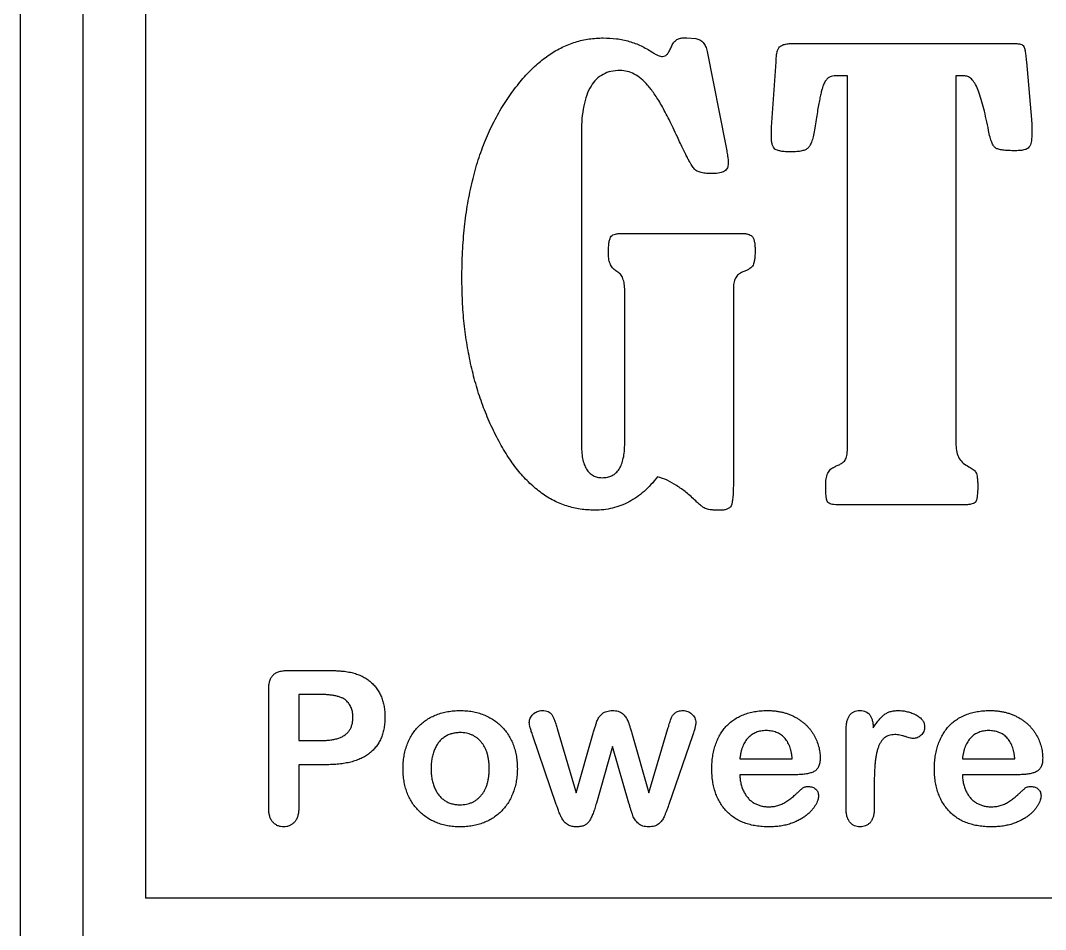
# Model space of a CAD drawing. Header units: millimetres. Extents: x 0 to 90, y 0 to 50.
# Drawn here: x 0 to 16.41, y 22.18 to 36.73 of the extents above; entities that cross this region are included whole.
import ezdxf

# ---------------------------------------------------------------- set-up
doc = ezdxf.new("R2010")
doc.units = ezdxf.units.MM

msp = doc.modelspace()

# ---------------------------------------------------------------- linework, layer by layer
at = {"color": 7, "linetype": 'Continuous'}
msp.add_line((0, 5), (0, 45), dxfattribs=at)
at = {"color": 7, "linetype": 'Continuous', "lineweight": 25}
for p, q in [((1, 45), (1, 5)), ((2, 45), (2, 22.676)), ((10.612, 36.452), (10.667, 36.452)), ((10.667, 36.452), (10.812, 36.443)), ((12.431, 36.365), (15.872, 36.365)), ((10.994, 36.233), (11.286, 34.75)), ((12.027, 35.022), (12.097, 36.069)), ((16.106, 36.069), (16.186, 35.144)), ((13.24, 35.844), (13.026, 35.844)), ((13.24, 29.872), (13.24, 35.844)), ((15.118, 35.844), (14.978, 35.844)), ((14.978, 35.844), (14.978, 29.934)), ((8.98, 34.923), (8.98, 29.956)), ((9.649, 33.322), (11.531, 33.322)), ((9.675, 29.962), (9.675, 32.405)), ((11.414, 32.46), (11.414, 29.314)), ((15.097, 28.975), (13.079, 28.975)), ((4.284, 26.324), (4.913, 26.324)), ((3.974, 24.12), (3.974, 26.018)), ((4.455, 25.938), (4.455, 25.2)), ((4.789, 25.938), (4.455, 25.938)), ((8.578, 24.18), (8.203, 25.277)), ((8.595, 25.395), (8.897, 24.365)), ((8.897, 24.365), (9.171, 25.322)), ((9.787, 25.322), (10.062, 24.365)), ((10.062, 24.365), (10.367, 25.395)), ((10.759, 25.277), (10.381, 24.18)), ((13.22, 24.098), (13.22, 25.373)), ((4.455, 25.2), (4.789, 25.2)), ((9.477, 25.104), (9.221, 24.2)), ((9.741, 24.2), (9.477, 25.104)), ((4.909, 24.815), (4.455, 24.815)), ((4.455, 24.815), (4.455, 24.122)), ((11.518, 24.911), (12.356, 24.911)), ((15.082, 24.911), (15.92, 24.911)), ((12.422, 24.654), (11.518, 24.654)), ((15.986, 24.654), (15.082, 24.654)), ((13.669, 24.485), (13.669, 24.1)), ((88, 22.676), (2, 22.676))]:
    msp.add_line(p, q, dxfattribs=at)
for points, knots in [([(7.067, 32.609), (7.069, 32.749), (7.073, 33.021), (7.105, 33.42), (7.157, 33.798), (7.23, 34.157), (7.324, 34.495), (7.439, 34.813), (7.576, 35.111), (7.733, 35.386), (7.904, 35.633), (8.084, 35.852), (8.271, 36.037), (8.467, 36.188), (8.67, 36.307), (8.884, 36.39), (9.104, 36.443), (9.255, 36.449), (9.33, 36.452)], [0, 0, 0, 0, 0.085452, 0.166964, 0.244822, 0.319286, 0.390681, 0.459729, 0.526364, 0.59121, 0.653217, 0.710532, 0.764074, 0.814111, 0.861825, 0.908023, 0.95384, 1, 1, 1, 1]), ([(9.33, 36.452), (9.402, 36.45), (9.543, 36.446), (9.746, 36.4), (9.94, 36.331), (10.055, 36.26), (10.113, 36.224)], [0, 0, 0, 0, 0.260086, 0.510448, 0.754256, 1, 1, 1, 1]), ([(10.421, 36.311), (10.43, 36.333), (10.448, 36.373), (10.495, 36.419), (10.55, 36.449), (10.591, 36.451), (10.612, 36.452)], [0, 0, 0, 0, 0.276927, 0.518469, 0.752401, 1, 1, 1, 1]), ([(10.812, 36.443), (10.835, 36.437), (10.88, 36.426), (10.935, 36.379), (10.975, 36.314), (10.988, 36.262), (10.994, 36.233)], [0, 0, 0, 0, 0.235838, 0.460214, 0.70901, 1, 1, 1, 1]), ([(10.281, 36.155), (10.295, 36.157), (10.324, 36.161), (10.362, 36.196), (10.394, 36.247), (10.411, 36.288), (10.421, 36.311)], [0, 0, 0, 0, 0.183064, 0.396781, 0.662279, 1, 1, 1, 1]), ([(12.097, 36.069), (12.098, 36.097), (12.101, 36.148), (12.111, 36.217), (12.126, 36.27), (12.151, 36.311), (12.194, 36.337), (12.255, 36.355), (12.337, 36.363), (12.397, 36.364), (12.431, 36.365)], [0, 0, 0, 0, 0.156584, 0.284203, 0.384636, 0.462928, 0.544712, 0.661084, 0.810825, 1, 1, 1, 1]), ([(15.872, 36.365), (15.895, 36.365), (15.935, 36.364), (15.989, 36.357), (16.028, 36.348), (16.058, 36.329), (16.074, 36.292), (16.086, 36.239), (16.098, 36.162), (16.103, 36.103), (16.106, 36.069)], [0, 0, 0, 0, 0.14908, 0.26622, 0.352976, 0.41497, 0.489629, 0.609577, 0.778554, 1, 1, 1, 1]), ([(10.113, 36.224), (10.13, 36.214), (10.161, 36.195), (10.206, 36.173), (10.245, 36.158), (10.27, 36.156), (10.281, 36.155)], [0, 0, 0, 0, 0.324181, 0.594949, 0.821428, 1, 1, 1, 1]), ([(9.599, 35.93), (9.55, 35.928), (9.457, 35.922), (9.326, 35.874), (9.215, 35.792), (9.127, 35.677), (9.059, 35.532), (9.014, 35.355), (8.984, 35.15), (8.981, 35.001), (8.98, 34.923)], [0, 0, 0, 0, 0.109672, 0.209576, 0.309402, 0.414553, 0.533011, 0.667194, 0.822623, 1, 1, 1, 1]), ([(10.517, 34.867), (10.495, 34.915), (10.453, 35.008), (10.387, 35.14), (10.325, 35.26), (10.266, 35.371), (10.207, 35.469), (10.151, 35.556), (10.096, 35.631), (10.028, 35.714), (9.942, 35.799), (9.833, 35.874), (9.718, 35.922), (9.638, 35.928), (9.599, 35.93)], [0, 0, 0, 0, 0.1075701, 0.2072634, 0.299549, 0.3844602, 0.4617109, 0.5322258, 0.594871, 0.6511293, 0.7501437, 0.8390529, 0.9201354, 1, 1, 1, 1]), ([(13.026, 35.844), (13.01, 35.842), (12.976, 35.839), (12.929, 35.812), (12.891, 35.769), (12.864, 35.721), (12.845, 35.67), (12.829, 35.616), (12.811, 35.549), (12.796, 35.467), (12.776, 35.372), (12.758, 35.263), (12.737, 35.14), (12.725, 35.053), (12.718, 35.007)], [0, 0, 0, 0, 0.052505, 0.106583, 0.16562, 0.235211, 0.279832, 0.338534, 0.412857, 0.500885, 0.603583, 0.720423, 0.853105, 1, 1, 1, 1]), ([(15.5, 34.969), (15.488, 35.03), (15.464, 35.147), (15.425, 35.313), (15.383, 35.462), (15.341, 35.591), (15.298, 35.7), (15.245, 35.779), (15.186, 35.834), (15.14, 35.84), (15.118, 35.844)], [0, 0, 0, 0, 0.187543, 0.358118, 0.513575, 0.651223, 0.768213, 0.86216, 0.935664, 1, 1, 1, 1]), ([(16.186, 35.144), (16.189, 35.108), (16.194, 35.035), (16.195, 34.961), (16.195, 34.924)], [0, 0, 0, 0, 0.49424, 1, 1, 1, 1]), ([(12.022, 34.86), (12.023, 34.887), (12.023, 34.941), (12.025, 34.995), (12.027, 35.022)], [0, 0, 0, 0, 0.504093, 1, 1, 1, 1]), ([(12.718, 35.007), (12.711, 34.969), (12.699, 34.9), (12.676, 34.808), (12.648, 34.739), (12.615, 34.688), (12.568, 34.658), (12.506, 34.64), (12.428, 34.628), (12.369, 34.627), (12.338, 34.626)], [0, 0, 0, 0, 0.185913, 0.336746, 0.454653, 0.540333, 0.62174, 0.720059, 0.847669, 1, 1, 1, 1]), ([(15.929, 34.645), (15.892, 34.646), (15.825, 34.647), (15.734, 34.654), (15.665, 34.667), (15.611, 34.685), (15.574, 34.727), (15.546, 34.787), (15.519, 34.87), (15.507, 34.933), (15.5, 34.969)], [0, 0, 0, 0, 0.177126, 0.322387, 0.432496, 0.511897, 0.586733, 0.691036, 0.827611, 1, 1, 1, 1]), ([(11.092, 34.279), (11.056, 34.279), (10.991, 34.279), (10.905, 34.295), (10.837, 34.314), (10.793, 34.345), (10.768, 34.379), (10.744, 34.415), (10.716, 34.462), (10.686, 34.521), (10.648, 34.59), (10.609, 34.673), (10.564, 34.766), (10.534, 34.832), (10.517, 34.867)], [0, 0, 0, 0, 0.119117, 0.215476, 0.291711, 0.353192, 0.387551, 0.434356, 0.495855, 0.56933, 0.656277, 0.756687, 0.871929, 1, 1, 1, 1]), ([(12.338, 34.626), (12.307, 34.627), (12.252, 34.627), (12.179, 34.637), (12.122, 34.649), (12.079, 34.669), (12.052, 34.703), (12.035, 34.746), (12.025, 34.799), (12.023, 34.839), (12.022, 34.86)], [0, 0, 0, 0, 0.1951509, 0.3536822, 0.4765489, 0.5690289, 0.6517866, 0.7469766, 0.8628856, 1, 1, 1, 1]), ([(16.195, 34.924), (16.194, 34.885), (16.19, 34.815), (16.172, 34.73), (16.131, 34.681), (16.079, 34.659), (16.01, 34.647), (15.958, 34.646), (15.929, 34.645)], [0, 0, 0, 0, 0.256907, 0.457082, 0.546797, 0.661327, 0.811413, 1, 1, 1, 1]), ([(11.286, 34.75), (11.293, 34.715), (11.306, 34.652), (11.321, 34.565), (11.33, 34.497), (11.332, 34.458), (11.332, 34.442)], [0, 0, 0, 0, 0.3413725, 0.6239591, 0.8431005, 1, 1, 1, 1]), ([(11.332, 34.442), (11.33, 34.417), (11.325, 34.37), (11.272, 34.311), (11.189, 34.284), (11.127, 34.281), (11.092, 34.279)], [0, 0, 0, 0, 0.220487, 0.429268, 0.678859, 1, 1, 1, 1]), ([(9.414, 32.998), (9.415, 33.033), (9.415, 33.095), (9.423, 33.176), (9.435, 33.235), (9.454, 33.277), (9.489, 33.3), (9.531, 33.314), (9.587, 33.321), (9.627, 33.322), (9.649, 33.322)], [0, 0, 0, 0, 0.215025, 0.383357, 0.503881, 0.586316, 0.658359, 0.750185, 0.863098, 1, 1, 1, 1]), ([(11.531, 33.322), (11.552, 33.322), (11.59, 33.322), (11.642, 33.312), (11.684, 33.298), (11.716, 33.275), (11.738, 33.239), (11.751, 33.19), (11.761, 33.128), (11.761, 33.081), (11.762, 33.055)], [0, 0, 0, 0, 0.14817, 0.272513, 0.375339, 0.460298, 0.548662, 0.666725, 0.816459, 1, 1, 1, 1]), ([(9.55, 32.714), (9.529, 32.727), (9.487, 32.755), (9.443, 32.821), (9.418, 32.904), (9.415, 32.965), (9.414, 32.998)], [0, 0, 0, 0, 0.225523, 0.449587, 0.703747, 1, 1, 1, 1]), ([(11.762, 33.055), (11.762, 33.027), (11.762, 32.977), (11.754, 32.91), (11.746, 32.857), (11.733, 32.815), (11.71, 32.783), (11.678, 32.756), (11.634, 32.733), (11.601, 32.721), (11.584, 32.714)], [0, 0, 0, 0, 0.194657, 0.351811, 0.478236, 0.573101, 0.655442, 0.752692, 0.865499, 1, 1, 1, 1]), ([(9.675, 32.405), (9.674, 32.442), (9.671, 32.508), (9.649, 32.598), (9.61, 32.67), (9.569, 32.7), (9.55, 32.714)], [0, 0, 0, 0, 0.313524, 0.572315, 0.794835, 1, 1, 1, 1]), ([(11.584, 32.714), (11.558, 32.703), (11.508, 32.682), (11.452, 32.622), (11.419, 32.546), (11.416, 32.49), (11.414, 32.46)], [0, 0, 0, 0, 0.255484, 0.489728, 0.728896, 1, 1, 1, 1]), ([(9.192, 28.889), (9.115, 28.892), (8.964, 28.899), (8.744, 28.953), (8.534, 29.038), (8.336, 29.162), (8.148, 29.319), (7.973, 29.512), (7.807, 29.737), (7.656, 29.994), (7.518, 30.274), (7.397, 30.569), (7.295, 30.878), (7.213, 31.2), (7.147, 31.534), (7.1, 31.88), (7.073, 32.241), (7.069, 32.485), (7.067, 32.609)], [0, 0, 0, 0, 0.048715, 0.096259, 0.144095, 0.193036, 0.244563, 0.299601, 0.358927, 0.422838, 0.489941, 0.557749, 0.626865, 0.697337, 0.769514, 0.843928, 0.920759, 1, 1, 1, 1]), ([(8.98, 29.956), (8.981, 29.914), (8.983, 29.834), (8.997, 29.722), (9.022, 29.627), (9.058, 29.548), (9.107, 29.487), (9.165, 29.441), (9.236, 29.414), (9.286, 29.411), (9.312, 29.41)], [0, 0, 0, 0, 0.17739, 0.33338, 0.468316, 0.585532, 0.691536, 0.791089, 0.891937, 1, 1, 1, 1]), ([(9.312, 29.41), (9.341, 29.411), (9.396, 29.414), (9.472, 29.441), (9.537, 29.485), (9.588, 29.549), (9.627, 29.629), (9.655, 29.725), (9.673, 29.837), (9.674, 29.919), (9.675, 29.962)], [0, 0, 0, 0, 0.115064, 0.219147, 0.32103, 0.426954, 0.543233, 0.67437, 0.827119, 1, 1, 1, 1]), ([(13.032, 29.584), (13.052, 29.593), (13.09, 29.609), (13.14, 29.635), (13.178, 29.661), (13.204, 29.69), (13.221, 29.724), (13.231, 29.766), (13.238, 29.816), (13.239, 29.852), (13.24, 29.872)], [0, 0, 0, 0, 0.1711089, 0.3172527, 0.4291465, 0.522641, 0.6127823, 0.7206659, 0.8469556, 1, 1, 1, 1]), ([(14.978, 29.934), (14.981, 29.895), (14.986, 29.821), (15.024, 29.718), (15.093, 29.636), (15.154, 29.602), (15.185, 29.584)], [0, 0, 0, 0, 0.273016, 0.516621, 0.751604, 1, 1, 1, 1]), ([(12.892, 29.277), (12.893, 29.315), (12.894, 29.385), (12.921, 29.477), (12.965, 29.549), (13.01, 29.572), (13.032, 29.584)], [0, 0, 0, 0, 0.31951, 0.58116, 0.796887, 1, 1, 1, 1]), ([(15.185, 29.584), (15.209, 29.572), (15.254, 29.549), (15.296, 29.502), (15.312, 29.453), (15.321, 29.405), (15.326, 29.341), (15.326, 29.294), (15.326, 29.268)], [0, 0, 0, 0, 0.2191574, 0.3938992, 0.4900874, 0.6228513, 0.7900037, 1, 1, 1, 1]), ([(10.199, 29.425), (10.166, 29.382), (10.099, 29.298), (9.987, 29.19), (9.87, 29.096), (9.745, 29.021), (9.615, 28.962), (9.479, 28.92), (9.337, 28.893), (9.241, 28.89), (9.192, 28.889)], [0, 0, 0, 0, 0.1382769, 0.2694768, 0.3950373, 0.5168114, 0.6362364, 0.7550448, 0.8761222, 1, 1, 1, 1]), ([(10.811, 29.037), (10.761, 29.084), (10.666, 29.174), (10.511, 29.283), (10.358, 29.372), (10.251, 29.408), (10.199, 29.425)], [0, 0, 0, 0, 0.280108, 0.5383331, 0.7760968, 1, 1, 1, 1]), ([(11.414, 29.314), (11.413, 29.271), (11.413, 29.195), (11.406, 29.093), (11.397, 29.018), (11.382, 28.962), (11.352, 28.926), (11.308, 28.903), (11.252, 28.89), (11.209, 28.889), (11.186, 28.889)], [0, 0, 0, 0, 0.22368, 0.40013, 0.534709, 0.624987, 0.69596, 0.777994, 0.876084, 1, 1, 1, 1]), ([(13.079, 28.975), (13.061, 28.976), (13.028, 28.977), (12.984, 28.984), (12.95, 28.999), (12.922, 29.02), (12.908, 29.059), (12.898, 29.113), (12.894, 29.189), (12.893, 29.245), (12.892, 29.277)], [0, 0, 0, 0, 0.127793, 0.231679, 0.315919, 0.38619, 0.47043, 0.600591, 0.776551, 1, 1, 1, 1]), ([(15.326, 29.268), (15.326, 29.235), (15.325, 29.177), (15.317, 29.102), (15.308, 29.047), (15.287, 29.011), (15.254, 28.993), (15.213, 28.983), (15.159, 28.977), (15.119, 28.976), (15.097, 28.975)], [0, 0, 0, 0, 0.214231, 0.378788, 0.497833, 0.575393, 0.644765, 0.734241, 0.854139, 1, 1, 1, 1]), ([(11.186, 28.889), (11.164, 28.889), (11.124, 28.889), (11.068, 28.894), (11.021, 28.898), (10.981, 28.908), (10.944, 28.926), (10.905, 28.954), (10.859, 28.991), (10.828, 29.02), (10.811, 29.037)], [0, 0, 0, 0, 0.15523, 0.288149, 0.398838, 0.489022, 0.578684, 0.692584, 0.832962, 1, 1, 1, 1]), ([(3.974, 26.018), (3.974, 26.031), (3.974, 26.057), (3.978, 26.094), (3.984, 26.128), (3.991, 26.159), (4.002, 26.187), (4.015, 26.212), (4.03, 26.234), (4.054, 26.26), (4.091, 26.287), (4.146, 26.308), (4.212, 26.321), (4.259, 26.323), (4.284, 26.324)], [0, 0, 0, 0, 0.078477, 0.151302, 0.219873, 0.282499, 0.341892, 0.396519, 0.449403, 0.500707, 0.605185, 0.720076, 0.849782, 1, 1, 1, 1]), ([(4.913, 26.324), (4.936, 26.324), (4.98, 26.324), (5.043, 26.321), (5.103, 26.317), (5.159, 26.313), (5.21, 26.307), (5.258, 26.298), (5.302, 26.29), (5.329, 26.282), (5.343, 26.278)], [0, 0, 0, 0, 0.1563605, 0.3035651, 0.4416284, 0.5706098, 0.6908502, 0.8024283, 0.9053252, 1, 1, 1, 1]), ([(5.343, 26.278), (5.368, 26.271), (5.417, 26.256), (5.486, 26.223), (5.55, 26.185), (5.609, 26.14), (5.661, 26.088), (5.708, 26.031), (5.747, 25.968), (5.779, 25.899), (5.805, 25.826), (5.822, 25.748), (5.834, 25.666), (5.835, 25.61), (5.836, 25.581)], [0, 0, 0, 0, 0.084673, 0.16657, 0.246954, 0.327457, 0.407341, 0.486141, 0.566164, 0.647798, 0.73128, 0.817175, 0.906506, 1, 1, 1, 1]), ([(5.227, 25.831), (5.217, 25.84), (5.197, 25.858), (5.159, 25.88), (5.114, 25.897), (5.063, 25.913), (5.004, 25.924), (4.938, 25.933), (4.866, 25.938), (4.815, 25.938), (4.789, 25.938)], [0, 0, 0, 0, 0.084936, 0.178562, 0.282967, 0.398901, 0.527506, 0.670084, 0.828145, 1, 1, 1, 1]), ([(5.322, 25.571), (5.321, 25.596), (5.319, 25.645), (5.301, 25.715), (5.272, 25.779), (5.242, 25.814), (5.227, 25.831)], [0, 0, 0, 0, 0.269525, 0.519477, 0.760623, 1, 1, 1, 1]), ([(6.125, 24.75), (6.125, 24.784), (6.127, 24.851), (6.139, 24.949), (6.158, 25.042), (6.187, 25.131), (6.222, 25.214), (6.265, 25.292), (6.314, 25.363), (6.371, 25.428), (6.434, 25.486), (6.504, 25.537), (6.58, 25.58), (6.662, 25.617), (6.749, 25.646), (6.842, 25.666), (6.938, 25.679), (7.004, 25.681), (7.037, 25.681)], [0, 0, 0, 0, 0.069341, 0.136061, 0.200927, 0.263966, 0.32559, 0.385628, 0.444236, 0.502288, 0.560513, 0.618883, 0.678364, 0.739323, 0.801925, 0.865934, 0.931682, 1, 1, 1, 1]), ([(7.037, 25.681), (7.071, 25.681), (7.138, 25.679), (7.235, 25.667), (7.328, 25.646), (7.416, 25.616), (7.498, 25.579), (7.574, 25.535), (7.644, 25.482), (7.708, 25.424), (7.765, 25.359), (7.815, 25.287), (7.858, 25.21), (7.893, 25.127), (7.92, 25.039), (7.941, 24.947), (7.952, 24.849), (7.954, 24.783), (7.955, 24.749)], [0, 0, 0, 0, 0.069159, 0.135747, 0.199996, 0.262541, 0.323481, 0.383271, 0.441891, 0.500675, 0.55928, 0.618208, 0.677791, 0.738806, 0.801252, 0.865353, 0.931181, 1, 1, 1, 1]), ([(8.147, 25.49), (8.148, 25.502), (8.149, 25.527), (8.161, 25.561), (8.18, 25.594), (8.206, 25.624), (8.237, 25.649), (8.272, 25.668), (8.311, 25.68), (8.338, 25.681), (8.352, 25.681)], [0, 0, 0, 0, 0.116919, 0.23294, 0.351622, 0.479948, 0.610954, 0.737497, 0.865375, 1, 1, 1, 1]), ([(8.352, 25.681), (8.37, 25.681), (8.403, 25.68), (8.448, 25.668), (8.484, 25.647), (8.511, 25.616), (8.531, 25.575), (8.552, 25.525), (8.574, 25.464), (8.588, 25.419), (8.595, 25.395)], [0, 0, 0, 0, 0.128448, 0.237501, 0.333448, 0.425067, 0.529412, 0.659835, 0.816547, 1, 1, 1, 1]), ([(9.171, 25.322), (9.178, 25.345), (9.191, 25.387), (9.209, 25.444), (9.223, 25.49), (9.235, 25.526), (9.249, 25.555), (9.267, 25.582), (9.29, 25.608), (9.316, 25.633), (9.348, 25.655), (9.387, 25.67), (9.43, 25.68), (9.461, 25.681), (9.477, 25.681)], [0, 0, 0, 0, 0.138977, 0.254386, 0.346588, 0.414385, 0.472243, 0.533557, 0.599944, 0.670284, 0.744718, 0.823062, 0.907143, 1, 1, 1, 1]), ([(9.477, 25.681), (9.493, 25.681), (9.524, 25.68), (9.568, 25.671), (9.607, 25.655), (9.639, 25.633), (9.665, 25.607), (9.689, 25.581), (9.707, 25.553), (9.722, 25.522), (9.735, 25.486), (9.751, 25.441), (9.769, 25.385), (9.781, 25.344), (9.787, 25.322)], [0, 0, 0, 0, 0.093366, 0.178917, 0.255996, 0.33007, 0.401427, 0.468125, 0.532082, 0.593093, 0.663931, 0.754472, 0.867493, 1, 1, 1, 1]), ([(10.367, 25.395), (10.372, 25.412), (10.381, 25.444), (10.394, 25.488), (10.406, 25.524), (10.418, 25.563), (10.44, 25.605), (10.472, 25.639), (10.504, 25.661), (10.534, 25.673), (10.569, 25.68), (10.594, 25.681), (10.607, 25.681)], [0, 0, 0, 0, 0.1300292, 0.2415342, 0.3345407, 0.4079456, 0.5373259, 0.6714692, 0.7432571, 0.820657, 0.9050219, 1, 1, 1, 1]), ([(10.607, 25.681), (10.62, 25.681), (10.647, 25.68), (10.685, 25.669), (10.72, 25.65), (10.751, 25.625), (10.778, 25.596), (10.798, 25.564), (10.809, 25.527), (10.811, 25.503), (10.812, 25.49)], [0, 0, 0, 0, 0.129837, 0.25576, 0.381589, 0.511628, 0.639855, 0.761027, 0.879661, 1, 1, 1, 1]), ([(11.069, 24.752), (11.069, 24.785), (11.07, 24.85), (11.082, 24.946), (11.1, 25.039), (11.125, 25.128), (11.157, 25.211), (11.196, 25.289), (11.242, 25.36), (11.294, 25.426), (11.354, 25.485), (11.42, 25.536), (11.494, 25.58), (11.575, 25.617), (11.662, 25.646), (11.754, 25.666), (11.851, 25.679), (11.917, 25.681), (11.951, 25.681)], [0, 0, 0, 0, 0.068469, 0.134913, 0.199707, 0.262937, 0.324868, 0.38437, 0.442656, 0.50019, 0.557374, 0.615024, 0.674233, 0.73501, 0.798068, 0.862878, 0.929791, 1, 1, 1, 1]), ([(11.951, 25.681), (11.974, 25.681), (12.017, 25.681), (12.081, 25.675), (12.143, 25.667), (12.203, 25.655), (12.26, 25.638), (12.314, 25.619), (12.366, 25.597), (12.416, 25.571), (12.463, 25.542), (12.507, 25.511), (12.548, 25.479), (12.586, 25.444), (12.621, 25.407), (12.652, 25.367), (12.682, 25.327), (12.715, 25.27), (12.75, 25.197), (12.781, 25.107), (12.8, 25.016), (12.802, 24.955), (12.803, 24.924)], [0, 0, 0, 0, 0.052442, 0.102694, 0.151642, 0.199496, 0.245793, 0.290925, 0.335596, 0.379678, 0.423013, 0.465127, 0.506375, 0.546549, 0.586704, 0.626228, 0.665272, 0.704687, 0.781563, 0.855737, 0.928099, 1, 1, 1, 1]), ([(13.22, 25.373), (13.22, 25.397), (13.221, 25.442), (13.231, 25.506), (13.248, 25.56), (13.272, 25.604), (13.303, 25.64), (13.342, 25.665), (13.388, 25.679), (13.421, 25.681), (13.438, 25.681)], [0, 0, 0, 0, 0.168275, 0.31603, 0.445962, 0.560917, 0.667542, 0.771475, 0.880375, 1, 1, 1, 1]), ([(13.438, 25.681), (13.456, 25.681), (13.489, 25.679), (13.534, 25.666), (13.572, 25.643), (13.601, 25.611), (13.624, 25.57), (13.64, 25.522), (13.65, 25.465), (13.653, 25.424), (13.654, 25.403)], [0, 0, 0, 0, 0.1306104, 0.2454206, 0.3509964, 0.4563718, 0.5684217, 0.6954347, 0.8380104, 1, 1, 1, 1]), ([(13.654, 25.403), (13.668, 25.424), (13.693, 25.466), (13.736, 25.522), (13.778, 25.571), (13.822, 25.611), (13.87, 25.644), (13.926, 25.666), (13.989, 25.679), (14.033, 25.681), (14.056, 25.681)], [0, 0, 0, 0, 0.148655, 0.28433, 0.40859, 0.521106, 0.630233, 0.744146, 0.86598, 1, 1, 1, 1]), ([(14.056, 25.681), (14.08, 25.681), (14.129, 25.679), (14.201, 25.665), (14.271, 25.643), (14.328, 25.618), (14.371, 25.593), (14.399, 25.574), (14.422, 25.552), (14.442, 25.529), (14.458, 25.505), (14.468, 25.479), (14.475, 25.452), (14.476, 25.433), (14.476, 25.423)], [0, 0, 0, 0, 0.134121, 0.26923, 0.404761, 0.545396, 0.614116, 0.676792, 0.736009, 0.791364, 0.843982, 0.895252, 0.946884, 1, 1, 1, 1]), ([(14.632, 24.752), (14.633, 24.785), (14.634, 24.85), (14.645, 24.946), (14.663, 25.039), (14.688, 25.128), (14.721, 25.211), (14.759, 25.289), (14.805, 25.36), (14.857, 25.426), (14.917, 25.485), (14.984, 25.536), (15.058, 25.58), (15.139, 25.617), (15.225, 25.646), (15.318, 25.666), (15.415, 25.679), (15.481, 25.681), (15.515, 25.681)], [0, 0, 0, 0, 0.0684692, 0.134913, 0.1997069, 0.2629372, 0.324868, 0.3843704, 0.4426561, 0.50019, 0.5573742, 0.6150243, 0.6742329, 0.7350103, 0.7980676, 0.8628781, 0.9297911, 1, 1, 1, 1]), ([(15.515, 25.681), (15.537, 25.681), (15.581, 25.681), (15.645, 25.675), (15.707, 25.667), (15.766, 25.655), (15.823, 25.638), (15.878, 25.619), (15.93, 25.597), (15.979, 25.571), (16.027, 25.542), (16.07, 25.511), (16.112, 25.479), (16.149, 25.444), (16.185, 25.407), (16.216, 25.367), (16.245, 25.327), (16.278, 25.27), (16.313, 25.197), (16.344, 25.107), (16.363, 25.016), (16.366, 24.955), (16.367, 24.924)], [0, 0, 0, 0, 0.052442, 0.102694, 0.151642, 0.199496, 0.245793, 0.290925, 0.335596, 0.379678, 0.423013, 0.465127, 0.506375, 0.546549, 0.586704, 0.626228, 0.665272, 0.704687, 0.781563, 0.855737, 0.928099, 1, 1, 1, 1]), ([(4.789, 25.2), (4.817, 25.2), (4.87, 25.201), (4.947, 25.208), (5.017, 25.219), (5.08, 25.234), (5.136, 25.255), (5.185, 25.283), (5.227, 25.315), (5.262, 25.354), (5.289, 25.399), (5.308, 25.451), (5.32, 25.509), (5.321, 25.549), (5.322, 25.571)], [0, 0, 0, 0, 0.1129425, 0.2167431, 0.3119847, 0.3983884, 0.4779843, 0.5524425, 0.6237084, 0.6926471, 0.7624422, 0.8360237, 0.9139779, 1, 1, 1, 1]), ([(5.836, 25.581), (5.835, 25.551), (5.834, 25.491), (5.822, 25.405), (5.805, 25.325), (5.779, 25.25), (5.746, 25.181), (5.705, 25.117), (5.658, 25.06), (5.603, 25.008), (5.541, 24.962), (5.472, 24.922), (5.395, 24.889), (5.311, 24.861), (5.22, 24.841), (5.123, 24.825), (5.018, 24.816), (4.946, 24.815), (4.909, 24.815)], [0, 0, 0, 0, 0.066517, 0.129482, 0.189376, 0.246546, 0.302082, 0.356282, 0.410244, 0.465013, 0.520891, 0.578646, 0.639165, 0.70303, 0.770533, 0.842282, 0.918529, 1, 1, 1, 1]), ([(8.203, 25.277), (8.195, 25.301), (8.18, 25.344), (8.162, 25.403), (8.15, 25.451), (8.148, 25.479), (8.147, 25.49)], [0, 0, 0, 0, 0.340673, 0.619807, 0.840457, 1, 1, 1, 1]), ([(10.812, 25.49), (10.811, 25.477), (10.809, 25.447), (10.799, 25.398), (10.782, 25.34), (10.767, 25.299), (10.759, 25.277)], [0, 0, 0, 0, 0.180452, 0.407581, 0.679799, 1, 1, 1, 1]), ([(7.037, 25.328), (7.015, 25.328), (6.971, 25.326), (6.907, 25.313), (6.847, 25.292), (6.792, 25.261), (6.742, 25.223), (6.698, 25.177), (6.661, 25.121), (6.629, 25.059), (6.605, 24.989), (6.586, 24.914), (6.576, 24.834), (6.575, 24.778), (6.574, 24.749)], [0, 0, 0, 0, 0.080579, 0.157218, 0.232402, 0.307088, 0.382006, 0.457577, 0.536998, 0.620487, 0.70839, 0.800403, 0.897269, 1, 1, 1, 1]), ([(7.505, 24.749), (7.505, 24.772), (7.504, 24.815), (7.498, 24.878), (7.488, 24.937), (7.475, 24.993), (7.456, 25.044), (7.435, 25.092), (7.408, 25.136), (7.379, 25.176), (7.346, 25.212), (7.31, 25.243), (7.271, 25.269), (7.23, 25.291), (7.185, 25.308), (7.138, 25.32), (7.089, 25.327), (7.054, 25.328), (7.037, 25.328)], [0, 0, 0, 0, 0.07941, 0.154353, 0.225191, 0.293367, 0.35792, 0.420153, 0.480642, 0.539966, 0.597818, 0.654072, 0.709523, 0.764781, 0.82087, 0.878191, 0.937861, 1, 1, 1, 1]), ([(11.936, 25.36), (11.922, 25.36), (11.895, 25.359), (11.854, 25.354), (11.816, 25.345), (11.779, 25.332), (11.745, 25.316), (11.712, 25.297), (11.681, 25.274), (11.652, 25.247), (11.626, 25.217), (11.602, 25.183), (11.581, 25.146), (11.563, 25.106), (11.547, 25.062), (11.535, 25.014), (11.525, 24.964), (11.52, 24.929), (11.518, 24.911)], [0, 0, 0, 0, 0.061812, 0.121071, 0.179194, 0.235215, 0.29112, 0.346836, 0.402992, 0.460201, 0.519044, 0.579199, 0.64074, 0.705526, 0.773411, 0.844905, 0.920584, 1, 1, 1, 1]), ([(12.356, 24.911), (12.355, 24.929), (12.352, 24.965), (12.342, 25.016), (12.331, 25.064), (12.316, 25.108), (12.299, 25.148), (12.279, 25.186), (12.255, 25.219), (12.229, 25.249), (12.2, 25.275), (12.169, 25.298), (12.136, 25.318), (12.1, 25.333), (12.062, 25.346), (12.022, 25.354), (11.98, 25.36), (11.951, 25.36), (11.936, 25.36)], [0, 0, 0, 0, 0.0796658, 0.1549847, 0.2260631, 0.2927503, 0.3569159, 0.4174472, 0.476961, 0.5341503, 0.5902567, 0.6463962, 0.7017769, 0.7581138, 0.8156028, 0.8743655, 0.9359706, 1, 1, 1, 1]), ([(13.997, 25.296), (13.981, 25.295), (13.95, 25.294), (13.905, 25.285), (13.865, 25.267), (13.83, 25.244), (13.799, 25.213), (13.772, 25.177), (13.749, 25.133), (13.73, 25.084), (13.714, 25.029), (13.701, 24.969), (13.69, 24.905), (13.682, 24.834), (13.676, 24.758), (13.672, 24.674), (13.67, 24.582), (13.669, 24.518), (13.669, 24.485)], [0, 0, 0, 0, 0.049628, 0.096046, 0.139916, 0.182673, 0.22606, 0.272876, 0.322708, 0.37709, 0.435661, 0.498576, 0.566047, 0.638188, 0.716801, 0.803004, 0.897392, 1, 1, 1, 1]), ([(14.292, 25.234), (14.286, 25.234), (14.272, 25.235), (14.245, 25.242), (14.21, 25.252), (14.168, 25.265), (14.123, 25.279), (14.079, 25.288), (14.037, 25.295), (14.01, 25.296), (13.997, 25.296)], [0, 0, 0, 0, 0.056754, 0.146841, 0.267085, 0.419683, 0.582282, 0.73315, 0.872178, 1, 1, 1, 1]), ([(14.476, 25.423), (14.476, 25.41), (14.475, 25.384), (14.463, 25.347), (14.445, 25.314), (14.419, 25.286), (14.39, 25.263), (14.358, 25.246), (14.325, 25.236), (14.303, 25.234), (14.292, 25.234)], [0, 0, 0, 0, 0.1360604, 0.2635787, 0.3910508, 0.5222661, 0.6506126, 0.7711056, 0.8861379, 1, 1, 1, 1]), ([(15.5, 25.36), (15.486, 25.36), (15.458, 25.359), (15.418, 25.354), (15.379, 25.345), (15.343, 25.332), (15.308, 25.316), (15.275, 25.297), (15.244, 25.274), (15.216, 25.247), (15.189, 25.217), (15.166, 25.183), (15.145, 25.146), (15.126, 25.106), (15.111, 25.062), (15.098, 25.014), (15.088, 24.964), (15.084, 24.929), (15.082, 24.911)], [0, 0, 0, 0, 0.061812, 0.121071, 0.179194, 0.235215, 0.29112, 0.346836, 0.402992, 0.460201, 0.519044, 0.579199, 0.64074, 0.705526, 0.773411, 0.844905, 0.920584, 1, 1, 1, 1]), ([(15.92, 24.911), (15.918, 24.929), (15.915, 24.965), (15.906, 25.016), (15.895, 25.064), (15.88, 25.108), (15.863, 25.148), (15.842, 25.186), (15.819, 25.219), (15.793, 25.249), (15.764, 25.275), (15.733, 25.298), (15.699, 25.318), (15.663, 25.333), (15.626, 25.346), (15.586, 25.354), (15.544, 25.36), (15.515, 25.36), (15.5, 25.36)], [0, 0, 0, 0, 0.0796658, 0.1549847, 0.2260631, 0.2927503, 0.3569159, 0.4174472, 0.476961, 0.5341503, 0.5902567, 0.6463962, 0.7017769, 0.7581138, 0.8156028, 0.8743655, 0.9359706, 1, 1, 1, 1]), ([(12.803, 24.924), (12.803, 24.91), (12.802, 24.885), (12.798, 24.848), (12.79, 24.814), (12.779, 24.785), (12.765, 24.759), (12.748, 24.737), (12.727, 24.718), (12.694, 24.698), (12.646, 24.68), (12.581, 24.665), (12.505, 24.655), (12.451, 24.655), (12.422, 24.654)], [0, 0, 0, 0, 0.074988, 0.143035, 0.205863, 0.263252, 0.31789, 0.368604, 0.41839, 0.469483, 0.579088, 0.701829, 0.842628, 1, 1, 1, 1]), ([(16.367, 24.924), (16.366, 24.91), (16.366, 24.885), (16.362, 24.848), (16.354, 24.814), (16.342, 24.785), (16.329, 24.759), (16.311, 24.737), (16.291, 24.718), (16.258, 24.698), (16.21, 24.68), (16.144, 24.665), (16.068, 24.655), (16.014, 24.655), (15.986, 24.654)], [0, 0, 0, 0, 0.074988, 0.143035, 0.205863, 0.263252, 0.31789, 0.368604, 0.41839, 0.469483, 0.579088, 0.701829, 0.842628, 1, 1, 1, 1]), ([(7.037, 23.819), (7.003, 23.82), (6.937, 23.821), (6.84, 23.835), (6.748, 23.855), (6.662, 23.885), (6.581, 23.922), (6.505, 23.967), (6.436, 24.019), (6.372, 24.078), (6.314, 24.143), (6.264, 24.214), (6.221, 24.291), (6.186, 24.374), (6.158, 24.462), (6.139, 24.554), (6.127, 24.651), (6.125, 24.717), (6.125, 24.75)], [0, 0, 0, 0, 0.069452, 0.135688, 0.199466, 0.261629, 0.321894, 0.38152, 0.440389, 0.499421, 0.55853, 0.617904, 0.67744, 0.738399, 0.800783, 0.865083, 0.931231, 1, 1, 1, 1]), ([(6.574, 24.749), (6.575, 24.721), (6.576, 24.666), (6.587, 24.586), (6.604, 24.512), (6.629, 24.443), (6.659, 24.382), (6.697, 24.327), (6.74, 24.28), (6.79, 24.241), (6.845, 24.21), (6.905, 24.189), (6.969, 24.175), (7.014, 24.173), (7.037, 24.173)], [0, 0, 0, 0, 0.101788, 0.197705, 0.289225, 0.376216, 0.459107, 0.537396, 0.613623, 0.688623, 0.76379, 0.839368, 0.917379, 1, 1, 1, 1]), ([(7.037, 24.173), (7.054, 24.173), (7.089, 24.174), (7.138, 24.181), (7.185, 24.193), (7.23, 24.21), (7.271, 24.232), (7.31, 24.258), (7.346, 24.29), (7.379, 24.325), (7.409, 24.366), (7.435, 24.41), (7.456, 24.457), (7.475, 24.509), (7.488, 24.564), (7.498, 24.623), (7.504, 24.685), (7.505, 24.728), (7.505, 24.749)], [0, 0, 0, 0, 0.062304, 0.122133, 0.179606, 0.235844, 0.291248, 0.347184, 0.403587, 0.461593, 0.521074, 0.582238, 0.644092, 0.708817, 0.776593, 0.847029, 0.921575, 1, 1, 1, 1]), ([(7.955, 24.749), (7.954, 24.716), (7.952, 24.65), (7.94, 24.553), (7.92, 24.461), (7.892, 24.372), (7.856, 24.289), (7.814, 24.211), (7.764, 24.14), (7.706, 24.075), (7.643, 24.016), (7.573, 23.965), (7.497, 23.92), (7.416, 23.884), (7.328, 23.855), (7.236, 23.835), (7.138, 23.821), (7.071, 23.82), (7.037, 23.819)], [0, 0, 0, 0, 0.0682141, 0.1341565, 0.1983279, 0.2612713, 0.3228012, 0.3827477, 0.4414619, 0.5003874, 0.5587545, 0.6175112, 0.6767787, 0.7373344, 0.7995176, 0.8637623, 0.9304238, 1, 1, 1, 1]), ([(11.986, 23.819), (11.95, 23.82), (11.879, 23.822), (11.778, 23.833), (11.682, 23.853), (11.593, 23.88), (11.511, 23.915), (11.435, 23.959), (11.366, 24.01), (11.303, 24.069), (11.248, 24.135), (11.199, 24.206), (11.159, 24.284), (11.126, 24.367), (11.1, 24.455), (11.082, 24.549), (11.07, 24.649), (11.069, 24.717), (11.069, 24.752)], [0, 0, 0, 0, 0.072618, 0.141575, 0.206711, 0.268949, 0.329135, 0.387495, 0.445145, 0.502688, 0.560425, 0.618279, 0.676554, 0.736222, 0.798166, 0.862176, 0.929417, 1, 1, 1, 1]), ([(11.518, 24.654), (11.519, 24.629), (11.521, 24.58), (11.534, 24.508), (11.553, 24.441), (11.58, 24.38), (11.614, 24.324), (11.652, 24.275), (11.696, 24.233), (11.745, 24.199), (11.798, 24.174), (11.854, 24.154), (11.912, 24.143), (11.952, 24.141), (11.972, 24.14)], [0, 0, 0, 0, 0.098303, 0.192625, 0.282667, 0.370544, 0.455361, 0.535973, 0.614183, 0.691304, 0.767954, 0.844087, 0.921324, 1, 1, 1, 1]), ([(15.549, 23.819), (15.513, 23.82), (15.443, 23.822), (15.341, 23.833), (15.246, 23.853), (15.157, 23.88), (15.074, 23.915), (14.998, 23.959), (14.929, 24.01), (14.867, 24.069), (14.812, 24.135), (14.763, 24.206), (14.723, 24.284), (14.69, 24.367), (14.664, 24.455), (14.645, 24.549), (14.634, 24.649), (14.633, 24.717), (14.632, 24.752)], [0, 0, 0, 0, 0.072618, 0.141575, 0.206711, 0.268949, 0.329135, 0.387495, 0.445145, 0.502688, 0.560425, 0.618279, 0.676554, 0.736222, 0.798166, 0.862176, 0.929417, 1, 1, 1, 1]), ([(15.082, 24.654), (15.082, 24.629), (15.084, 24.58), (15.097, 24.508), (15.117, 24.441), (15.144, 24.38), (15.177, 24.324), (15.215, 24.275), (15.26, 24.233), (15.308, 24.199), (15.361, 24.174), (15.417, 24.154), (15.476, 24.143), (15.515, 24.141), (15.536, 24.14)], [0, 0, 0, 0, 0.098303, 0.192625, 0.282667, 0.370544, 0.455361, 0.535973, 0.614183, 0.691304, 0.767954, 0.844087, 0.921324, 1, 1, 1, 1]), ([(12.515, 24.435), (12.522, 24.44), (12.535, 24.449), (12.559, 24.459), (12.587, 24.464), (12.607, 24.465), (12.617, 24.465)], [0, 0, 0, 0, 0.217217, 0.45215, 0.71208, 1, 1, 1, 1]), ([(12.617, 24.465), (12.629, 24.465), (12.65, 24.464), (12.681, 24.456), (12.709, 24.444), (12.733, 24.426), (12.753, 24.404), (12.766, 24.377), (12.775, 24.347), (12.776, 24.325), (12.776, 24.314)], [0, 0, 0, 0, 0.137808, 0.262809, 0.382244, 0.500683, 0.619518, 0.73615, 0.862192, 1, 1, 1, 1]), ([(16.079, 24.435), (16.085, 24.44), (16.098, 24.449), (16.123, 24.459), (16.15, 24.464), (16.17, 24.465), (16.181, 24.465)], [0, 0, 0, 0, 0.217217, 0.45215, 0.71208, 1, 1, 1, 1]), ([(16.181, 24.465), (16.192, 24.465), (16.214, 24.464), (16.245, 24.456), (16.272, 24.444), (16.296, 24.426), (16.316, 24.404), (16.33, 24.377), (16.339, 24.347), (16.339, 24.325), (16.34, 24.314)], [0, 0, 0, 0, 0.137808, 0.262809, 0.382244, 0.500683, 0.619518, 0.73615, 0.862192, 1, 1, 1, 1]), ([(11.972, 24.14), (11.998, 24.141), (12.05, 24.143), (12.124, 24.157), (12.193, 24.183), (12.257, 24.219), (12.318, 24.261), (12.367, 24.3), (12.405, 24.334), (12.438, 24.364), (12.476, 24.398), (12.502, 24.422), (12.515, 24.435)], [0, 0, 0, 0, 0.124791, 0.240422, 0.353898, 0.47028, 0.588131, 0.702001, 0.762879, 0.833187, 0.911872, 1, 1, 1, 1]), ([(12.776, 24.314), (12.775, 24.302), (12.774, 24.279), (12.764, 24.243), (12.748, 24.204), (12.727, 24.163), (12.7, 24.121), (12.665, 24.08), (12.625, 24.039), (12.578, 24), (12.526, 23.962), (12.466, 23.928), (12.4, 23.897), (12.329, 23.87), (12.251, 23.847), (12.167, 23.831), (12.078, 23.821), (12.017, 23.82), (11.986, 23.819)], [0, 0, 0, 0, 0.032846, 0.069629, 0.110769, 0.156659, 0.206422, 0.25922, 0.315645, 0.376123, 0.440076, 0.507147, 0.578767, 0.654703, 0.734697, 0.817999, 0.906775, 1, 1, 1, 1]), ([(15.536, 24.14), (15.562, 24.141), (15.613, 24.143), (15.687, 24.157), (15.756, 24.183), (15.821, 24.219), (15.881, 24.261), (15.93, 24.3), (15.969, 24.334), (16.002, 24.364), (16.039, 24.398), (16.065, 24.422), (16.079, 24.435)], [0, 0, 0, 0, 0.124791, 0.240422, 0.353898, 0.47028, 0.588131, 0.702001, 0.762879, 0.833187, 0.911872, 1, 1, 1, 1]), ([(16.34, 24.314), (16.339, 24.302), (16.338, 24.279), (16.328, 24.243), (16.312, 24.204), (16.29, 24.163), (16.263, 24.121), (16.228, 24.08), (16.188, 24.039), (16.142, 24), (16.089, 23.962), (16.03, 23.928), (15.964, 23.897), (15.892, 23.87), (15.815, 23.847), (15.731, 23.831), (15.642, 23.821), (15.581, 23.82), (15.549, 23.819)], [0, 0, 0, 0, 0.032846, 0.069629, 0.110769, 0.156659, 0.206422, 0.25922, 0.315645, 0.376123, 0.440076, 0.507147, 0.578767, 0.654703, 0.734697, 0.817999, 0.906775, 1, 1, 1, 1]), ([(8.902, 23.819), (8.89, 23.82), (8.866, 23.821), (8.832, 23.826), (8.801, 23.835), (8.772, 23.848), (8.746, 23.865), (8.722, 23.884), (8.701, 23.907), (8.675, 23.942), (8.647, 23.994), (8.624, 24.05), (8.608, 24.096), (8.596, 24.127), (8.587, 24.155), (8.581, 24.172), (8.578, 24.18)], [0, 0, 0, 0, 0.069502, 0.134986, 0.19636, 0.254661, 0.312408, 0.369866, 0.428383, 0.488845, 0.61867, 0.761853, 0.833411, 0.897169, 0.952486, 1, 1, 1, 1]), ([(9.221, 24.2), (9.212, 24.171), (9.196, 24.115), (9.17, 24.037), (9.141, 23.972), (9.117, 23.924), (9.095, 23.892), (9.076, 23.872), (9.053, 23.856), (9.028, 23.843), (9.001, 23.832), (8.97, 23.825), (8.937, 23.82), (8.914, 23.82), (8.902, 23.819)], [0, 0, 0, 0, 0.168465, 0.317968, 0.448269, 0.560801, 0.611488, 0.661473, 0.711415, 0.762771, 0.815957, 0.873621, 0.934767, 1, 1, 1, 1]), ([(10.059, 23.819), (10.042, 23.82), (10.011, 23.821), (9.966, 23.831), (9.926, 23.847), (9.893, 23.871), (9.865, 23.899), (9.841, 23.93), (9.82, 23.964), (9.803, 24.002), (9.789, 24.044), (9.773, 24.091), (9.757, 24.144), (9.747, 24.181), (9.741, 24.2)], [0, 0, 0, 0, 0.091439, 0.174385, 0.251568, 0.325688, 0.398005, 0.470245, 0.542615, 0.616425, 0.69656, 0.787753, 0.888885, 1, 1, 1, 1]), ([(10.381, 24.18), (10.373, 24.159), (10.359, 24.118), (10.338, 24.063), (10.321, 24.018), (10.306, 23.98), (10.29, 23.948), (10.27, 23.92), (10.247, 23.892), (10.219, 23.867), (10.187, 23.845), (10.149, 23.83), (10.106, 23.821), (10.075, 23.82), (10.059, 23.819)], [0, 0, 0, 0, 0.130331, 0.242044, 0.334827, 0.409053, 0.473321, 0.538262, 0.605767, 0.676502, 0.748556, 0.825784, 0.908466, 1, 1, 1, 1]), ([(4.215, 23.819), (4.198, 23.82), (4.165, 23.822), (4.117, 23.836), (4.075, 23.862), (4.038, 23.895), (4.008, 23.939), (3.988, 23.992), (3.975, 24.053), (3.974, 24.097), (3.974, 24.12)], [0, 0, 0, 0, 0.119105, 0.23089, 0.340248, 0.452665, 0.571101, 0.698696, 0.840902, 1, 1, 1, 1]), ([(4.455, 24.122), (4.455, 24.099), (4.454, 24.054), (4.44, 23.993), (4.42, 23.939), (4.389, 23.896), (4.352, 23.862), (4.311, 23.837), (4.264, 23.822), (4.232, 23.82), (4.215, 23.819)], [0, 0, 0, 0, 0.160712, 0.304699, 0.433096, 0.554137, 0.667664, 0.776345, 0.885143, 1, 1, 1, 1]), ([(13.442, 23.819), (13.426, 23.82), (13.396, 23.822), (13.352, 23.835), (13.314, 23.858), (13.28, 23.889), (13.253, 23.93), (13.233, 23.978), (13.222, 24.035), (13.22, 24.076), (13.22, 24.098)], [0, 0, 0, 0, 0.116662, 0.226453, 0.335023, 0.448157, 0.567638, 0.695861, 0.838622, 1, 1, 1, 1]), ([(13.669, 24.1), (13.668, 24.078), (13.667, 24.036), (13.655, 23.978), (13.635, 23.929), (13.607, 23.889), (13.572, 23.857), (13.532, 23.835), (13.488, 23.822), (13.458, 23.82), (13.442, 23.819)], [0, 0, 0, 0, 0.1615518, 0.3049535, 0.4329698, 0.5521665, 0.6646129, 0.773172, 0.8837637, 1, 1, 1, 1])]:
    msp.add_open_spline(points, degree=3, knots=knots, dxfattribs=at)

doc.saveas('drawing.dxf')
